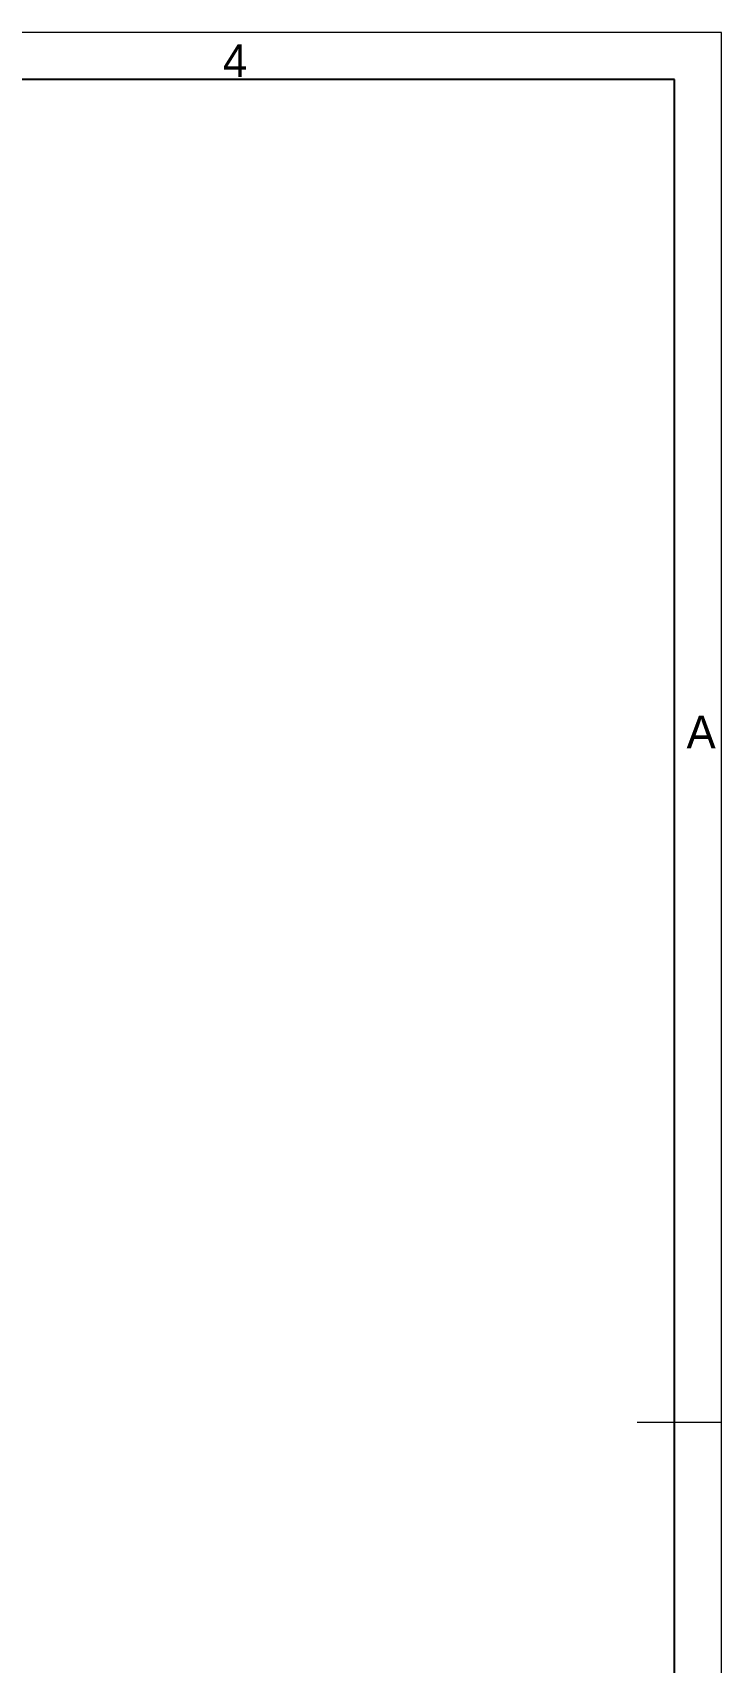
# Model space of a CAD drawing. Header units: millimetres. Extents: x 0 to 4200, y 0 to 2970.
# Drawn here: x 3464 to 4200, y 1229 to 2970 of the extents above; entities that cross this region are included whole.
import ezdxf

# ---------------------------------------------------------------- set-up
doc = ezdxf.new("R2010")
doc.units = ezdxf.units.MM
doc.header["$LTSCALE"] = 10
doc.styles.add('SLDTEXTSTYLE0', font='')
doc.styles.get('SLDTEXTSTYLE0').set_extended_font_data('汉仪长仿宋体')

msp = doc.modelspace()

# ---------------------------------------------------------------- linework, layer by layer
at = {"color": 7, "linetype": 'Continuous', "lineweight": 18}
for p, q in [((4200, 2970), (0, 2970)), ((4200, 1485), (4200, 2970)), ((4160, 1485), (4110, 1485)), ((4200, 1485), (4160, 1485)), ((4200, 0), (4200, 1485))]:
    msp.add_line(p, q, dxfattribs=at)
at = {"color": 7, "linetype": 'Continuous', "lineweight": 25}
for p, q in [((4150, 2920), (250, 2920)), ((4150, 50), (4150, 2920))]:
    msp.add_line(p, q, dxfattribs=at)

# ---------------------------------------------------------------- texts
at = {"color": 7, "linetype": 'Continuous', "lineweight": 18, "char_height": 35, "attachment_point": 2, "style": 'SLDTEXTSTYLE0'}
for s, insert in [('4', (3680.626736, 2957.617372)), ('A', (4178.373264, 2240.117372))]:
    msp.add_mtext(s, dxfattribs=dict(at, insert=insert))

doc.saveas('drawing.dxf')
